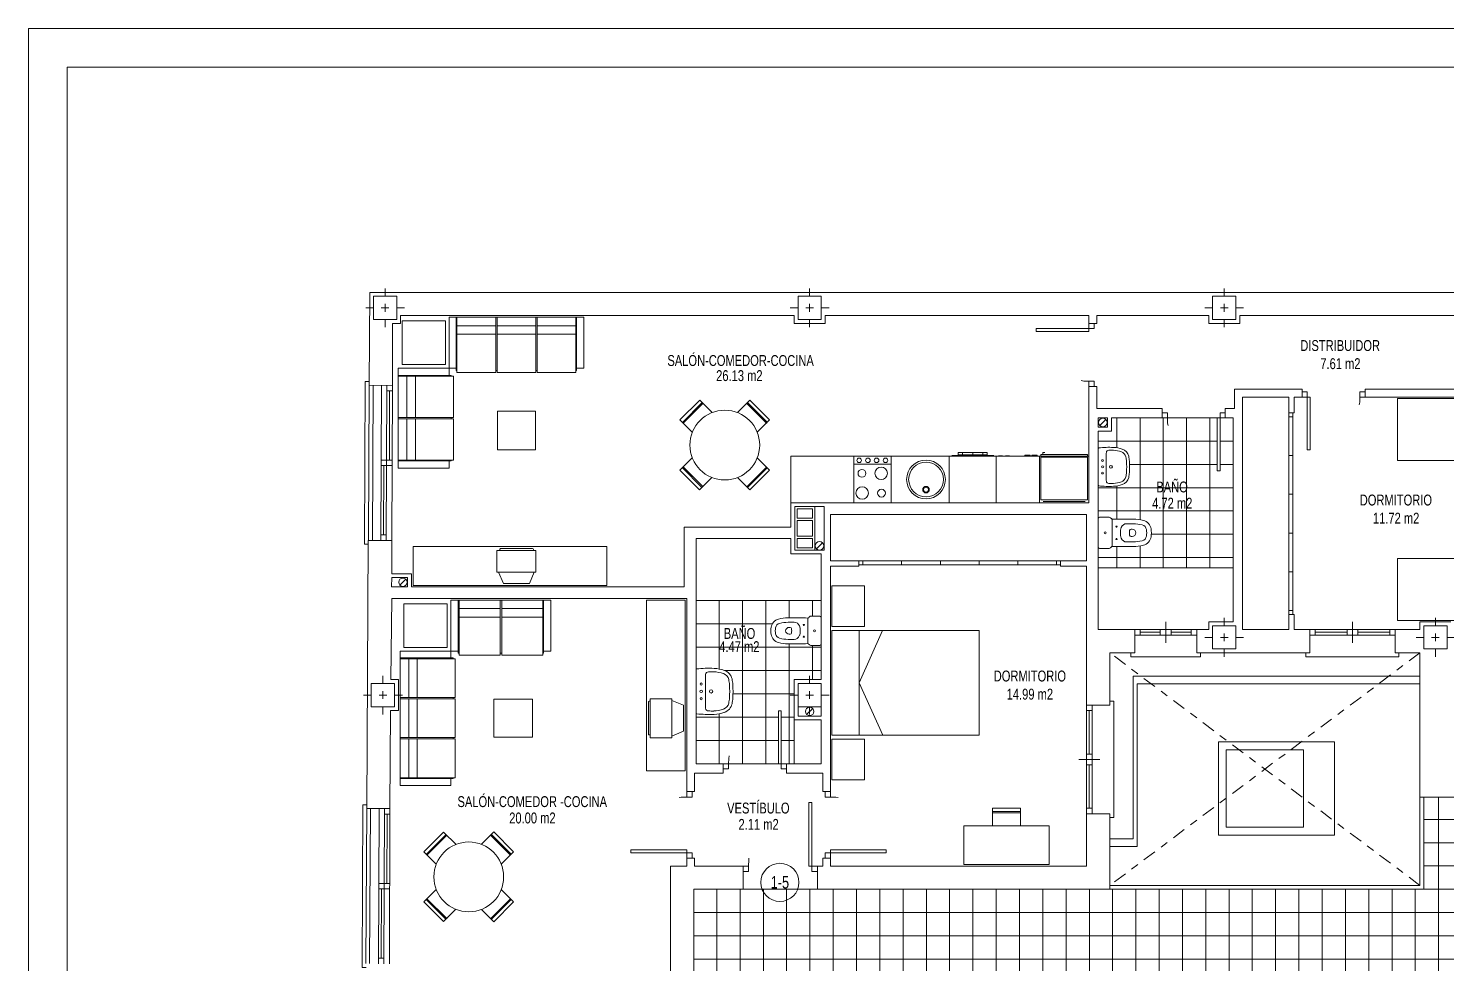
# Model space of a CAD drawing. Header units: millimetres. Extents: x 1426 to 1585, y -58 to 4.
# Drawn here: x 1478.95 to 1497.25, y -8.39 to 3.67 of the extents above; entities that cross this region are included whole.
import ezdxf
from ezdxf.enums import TextEntityAlignment as Align

# ---------------------------------------------------------------- set-up
doc = ezdxf.new("R2010")
doc.units = ezdxf.units.MM
doc.header["$LTSCALE"] = 0.35
doc.linetypes.add('DASHDOT', pattern=[1, 0.5, -0.25, 0, -0.25])
doc.linetypes.add('PUNTOS', pattern=[6.35, 0, -6.35])
doc.layers.get('0').update_dxf_attribs({"color": 5, "lineweight": 0})
for name, color, linetype, lineweight in [('BAJANTES', 9, 'Continuous', 0), ('BARRIDO_PUERTA', 251, 'PUNTOS', 0), ('CARPINTERIA', 4, 'Continuous', 0), ('COCINA', 7, 'Continuous', 0), ('ESCALERAS', 7, 'Continuous', 0), ('FORMATO', 7, 'Continuous', 0), ('GRAFISMOS', 8, 'DASHDOT', 0), ('MOBILIARIO', 7, 'Continuous', 0), ('MUEBLES', 7, 'Continuous', 0), ('MUROS', 1, 'Continuous', 0), ('PILARES', 7, 'Continuous', 0), ('SANITARIOS', 7, 'Continuous', 0), ('SHUNT', 9, 'Continuous', 0), ('SOLERIA', 251, 'Continuous', 0), ('SUPERFICIES', 2, 'Continuous', 0), ('TEXTOS', 3, 'Continuous', 0), ('VISTO', 251, 'Continuous', 0)]:
    doc.layers.add(name, color=color, linetype=linetype, lineweight=lineweight)
doc.styles.add('SWIS721 Lt', font='swisscl.ttf')

# ---------------------------------------------------------------- blocks, each defined once
blk = doc.blocks.new('PILAR 30x30')
at = {"layer": 'GRAFISMOS', "ltscale": 0.5}
for p, q in [((0, 0.25), (0, -0.25)), ((0.25, 0), (-0.25, 0))]:
    blk.add_line(p, q, dxfattribs=at)
at = {"layer": 'PILARES'}
blk.add_lwpolyline([(0.15, -0.15), (0.15, 0.15), (-0.15, 0.15), (-0.15, -0.15)], close=True, dxfattribs=at)
blk = doc.blocks.new('S INODORO1')
at = {"layer": 'SANITARIOS'}
for p, q in [((0.188, 0), (-0.188, 0)), ((-0.2, -0.018), (-0.2, -0.141)), ((-0.192, -0.157), (-0.188, -0.162)), ((-0.164, -0.18), (0.164, -0.18)), ((0.192, -0.157), (0.188, -0.162)), ((0.2, -0.018), (0.2, -0.141)), ((-0.047, -0.437), (-0.047, -0.424)), ((0.047, -0.437), (0.047, -0.424))]:
    blk.add_line(p, q, dxfattribs=at)
blk.add_lwpolyline([(0.118, -0.367, 0.314585), (0.068, -0.297)], format="xyb", dxfattribs=at)
for centre, radius in [((0, -0.09), 0.0135), ((0, -0.09), 0.0135), ((-0.08, -0.236), 0.0075), ((0.08, -0.236), 0.0075)]:
    blk.add_circle(centre, radius, dxfattribs=at)
for centre, radius, start, end in [((0.18, -0.018), 0.02, 0, 65.6901), ((-0.18, -0.018), 0.02, 114.3099, 180), ((-0.181, -0.141), 0.019, 180, 235.0628), ((-0.164, -0.155), 0.025, 196.2152, 246.6224), ((5.322, -0.383), 5.5, 177.8638, 180.7095), ((-0.164, -0.155), 0.025, 246.6224, 270), ((0.164, -0.155), 0.025, 270, 293.3776), ((0.164, -0.155), 0.025, 293.3776, 343.7848), ((-5.322, -0.383), 5.5, 359.2905, 2.1362), ((0.181, -0.141), 0.019, 304.9372, 0), ((-0.043, -0.368), 0.075, 109.984, 179.8352), ((0, -0.485), 0.2, 70.016, 109.984), ((0.373, -0.444), 0.55, 180.7095, 194.5395), ((5.322, -0.383), 5.44, 179.8352, 180.7095), ((0.373, -0.444), 0.49, 180.7095, 194.5395), ((-0.027, -0.424), 0.02, 99.7151, 180), ((0, -0.437), 0.047, 180, 270), ((0, -0.582), 0.18, 80.2849, 99.7151), ((0, -0.437), 0.047, 270, 0), ((0.027, -0.424), 0.02, 0, 80.2849), ((-0.373, -0.444), 0.49, 345.4605, 359.2905), ((-5.322, -0.383), 5.44, 359.2905, 0.1648), ((-0.373, -0.444), 0.55, 345.4605, 359.2905), ((-0.03, -0.549), 0.134, 194.5395, 261.1838), ((-0.03, -0.549), 0.074, 194.5395, 261.1838), ((0, -0.355), 0.33, 261.1838, 278.8162), ((0, -0.355), 0.27, 261.1838, 278.8162), ((0.03, -0.549), 0.074, 278.8162, 345.4605), ((0.03, -0.549), 0.134, 278.8162, 345.4605)]:
    blk.add_arc(centre, radius, start, end, dxfattribs=at)
blk = doc.blocks.new('S LAVABO1')
at = {"layer": 'SANITARIOS'}
for p, q in [((0.296, 0), (-0.296, 0)), ((-0.207, -0.13), (0.207, -0.13))]:
    blk.add_line(p, q, dxfattribs=at)
for centre, radius in [((-0.1, -0.07), 0.015), ((0, -0.205), 0.023), ((0, -0.07), 0.0175), ((0.1, -0.07), 0.015)]:
    blk.add_circle(centre, radius, dxfattribs=at)
for centre, radius, start, end in [((-0.296, -0.01), 0.01, 90, 173.6262), ((0.296, -0.01), 0.01, 6.3738, 90), ((1.185, -0.175), 1.5, 173.6262, 182.693), ((1.186, -0.221), 1.454, 178.0234, 180.898), ((-0.227, -0.171), 0.04, 95.5937, 179.6995), ((-0.207, -0.38), 0.25, 90, 95.5937), ((0.207, -0.38), 0.25, 84.4063, 90), ((0.227, -0.171), 0.04, 0.3005, 84.4063), ((-1.186, -0.221), 1.454, 359.102, 1.9766), ((-1.185, -0.175), 1.5, 357.307, 6.3738), ((0.186, -0.222), 0.5, 182.693, 199.3406), ((0.186, -0.222), 0.454, 182.693, 199.3406), ((-0.135, -0.335), 0.114, 199.3406, 257.4429), ((0.135, -0.335), 0.114, 282.5571, 340.6594), ((-0.186, -0.222), 0.454, 340.6594, 357.307), ((-0.186, -0.222), 0.5, 340.6594, 357.307), ((-0.135, -0.335), 0.16, 199.3406, 257.4429), ((-0.061, -0.003), 0.5, 257.4429, 266.4982), ((-0.061, -0.003), 0.454, 257.4429, 266.4982), ((0, 0.995), 1.5, 266.4982, 273.5018), ((0, 0.995), 1.454, 266.4982, 273.5018), ((0.061, -0.003), 0.454, 273.5018, 282.5571), ((0.061, -0.003), 0.5, 273.5018, 282.5571), ((0.135, -0.335), 0.16, 282.5571, 340.6594)]:
    blk.add_arc(centre, radius, start, end, dxfattribs=at)
blk = doc.blocks.new('SHUNT 56x21')
at = {"layer": 'SHUNT'}
for p, q in [((0, 0.26), (0, 0)), ((0.56, 0.26), (0, 0.26)), ((0.15, 0.23), (0.03, 0.23)), ((0.03, 0.23), (0.03, 0.03)), ((0.15, 0.23), (0.15, 0.03)), ((0.18, 0.23), (0.18, 0.03)), ((0.18, 0.23), (0.38, 0.23)), ((0.38, 0.23), (0.38, 0.03)), ((0.53, 0.23), (0.41, 0.23)), ((0.41, 0.23), (0.41, 0.03)), ((0.53, 0.23), (0.53, 0.03)), ((0.56, 0.26), (0.56, 0)), ((0, 0), (0.56, 0)), ((0.15, 0.03), (0.03, 0.03)), ((0.18, 0.03), (0.38, 0.03)), ((0.53, 0.03), (0.41, 0.03))]:
    blk.add_line(p, q, dxfattribs=at)
blk = doc.blocks.new('PSO_012A')
at = {"color": 0, "linetype": 'ByBlock'}
for p, q in [((0.681, 0), (-0.681, 0)), ((-0.681, 0), (-0.681, -0.602)), ((-0.581, -0.625), (-0.581, 0)), ((-0.57, 0), (-0.57, -0.652)), ((-0.01, -0.652), (-0.01, 0)), ((0.01, -0.652), (0.01, 0)), ((0.57, 0), (0.57, -0.652)), ((0.581, 0), (0.581, -0.625)), ((0.681, -0.602), (0.681, 0)), ((-0.57, -0.099), (-0.01, -0.099)), ((0.01, -0.099), (0.57, -0.099)), ((-0.01, -0.202), (-0.57, -0.202)), ((0.01, -0.202), (0.57, -0.202)), ((-0.681, -0.602), (-0.581, -0.602)), ((-0.581, -0.625), (-0.574, -0.625)), ((-0.57, -0.652), (-0.01, -0.652)), ((-0.01, -0.625), (0.01, -0.625)), ((0.57, -0.652), (0.01, -0.652)), ((0.581, -0.625), (0.57, -0.625)), ((0.581, -0.602), (0.681, -0.602))]:
    blk.add_line(p, q, dxfattribs=at)
blk = doc.blocks.new('PSO_013A')
at = {"color": 0, "linetype": 'ByBlock'}
for p, q in [((-0.972, -0.602), (-0.972, 0)), ((-0.972, 0), (0.972, 0)), ((-0.873, 0), (-0.873, -0.602)), ((-0.862, -0.652), (-0.862, 0)), ((-0.301, -0.652), (-0.301, 0)), ((-0.282, -0.652), (-0.282, 0)), ((0.278, 0), (0.278, -0.652)), ((0.297, -0.652), (0.297, 0)), ((0.858, 0), (0.858, -0.652)), ((0.869, -0.602), (0.869, 0)), ((0.972, 0), (0.972, -0.602)), ((-0.301, -0.103), (-0.862, -0.103)), ((0.278, -0.103), (-0.282, -0.103)), ((0.858, -0.103), (0.297, -0.103)), ((-0.862, -0.202), (-0.301, -0.202)), ((-0.282, -0.202), (0.278, -0.202)), ((0.297, -0.202), (0.858, -0.202)), ((-0.873, -0.602), (-0.972, -0.602)), ((-0.873, -0.629), (-0.873, -0.606)), ((-0.873, -0.629), (-0.862, -0.629)), ((-0.301, -0.652), (-0.862, -0.652)), ((-0.282, -0.629), (-0.301, -0.629)), ((0.278, -0.652), (-0.282, -0.652)), ((0.278, -0.629), (0.297, -0.629)), ((0.858, -0.652), (0.297, -0.652)), ((0.854, -0.629), (0.869, -0.629)), ((0.972, -0.602), (0.869, -0.602)), ((0.869, -0.629), (0.869, -0.606))]:
    blk.add_line(p, q, dxfattribs=at)
blk = doc.blocks.new('M TV')
at = {"layer": 'MUEBLES'}
for p, q in [((-0.252, -0.172), (-0.252, -0.45)), ((0.252, -0.172), (-0.252, -0.172)), ((-0.23, -0.172), (-0.168, -0.023)), ((0.168, -0.023), (-0.168, -0.023)), ((0.23, -0.172), (0.168, -0.023)), ((0.252, -0.45), (0.252, -0.172)), ((0.252, -0.45), (-0.252, -0.45)), ((0.205, -0.474), (-0.209, -0.474)), ((0.215, -0.45), (0.215, -0.464))]:
    blk.add_line(p, q, dxfattribs=at)
blk.add_lwpolyline([(-0.219, -0.464), (-0.219, -0.45)], dxfattribs=at)
for centre, start, end in [((-0.209, -0.464), 180, 270), ((0.205, -0.464), 270, 0)]:
    blk.add_arc(centre, 0.0101, start, end, dxfattribs=at)
blk = doc.blocks.new('M MESA o90')
at = {"layer": 'MUEBLES'}
for p, q in [((-0.18, 0.412), (-0.18, 0.638)), ((-0.18, 0.638), (0.18, 0.638)), ((-0.18, 0.58), (-0.18, 0.594)), ((-0.18, 0.594), (0.18, 0.594)), ((0.18, 0.58), (-0.18, 0.58)), ((0.18, 0.638), (0.18, 0.412)), ((-0.638, -0.178), (-0.638, 0.182)), ((-0.638, 0.182), (-0.412, 0.182)), ((-0.594, -0.178), (-0.594, 0.182)), ((-0.58, 0.182), (-0.58, -0.178)), ((0.638, 0.182), (0.412, 0.182)), ((0.58, 0.182), (0.58, -0.178)), ((0.594, -0.178), (0.594, 0.182)), ((0.638, -0.178), (0.638, 0.182)), ((-0.412, -0.178), (-0.638, -0.178)), ((-0.58, -0.178), (-0.594, -0.178)), ((0.412, -0.178), (0.638, -0.178)), ((0.58, -0.178), (0.594, -0.178)), ((-0.18, -0.638), (-0.18, -0.412)), ((0.18, -0.412), (0.18, -0.638)), ((-0.18, -0.58), (0.18, -0.58)), ((0.18, -0.594), (-0.18, -0.594)), ((0.18, -0.638), (-0.18, -0.638)), ((0.18, -0.58), (0.18, -0.594))]:
    blk.add_line(p, q, dxfattribs=at)
blk.add_circle((0, 0), 0.45, dxfattribs=at)
blk = doc.blocks.new('bajante')
at = {"layer": 'BAJANTES'}
blk.add_line((-0.039, -0.039), (0.039, 0.039), dxfattribs=at)
blk.add_circle((0, 0), 0.055, dxfattribs=at)
blk = doc.blocks.new('A$C70ED1BAF')
at = {"layer": 'MUEBLES'}
for p, q in [((0, 2.504), (0.42, 2.504)), ((0, 1.979), (0, 2.504)), ((0.42, 2.504), (0.42, 2.451)), ((0.42, 2.031), (0.42, 2.451)), ((0.42, 2.031), (0.42, 1.979)), ((0.053, 1.979), (0, 1.979)), ((0.053, 1.926), (0, 1.926)), ((0, 0.576), (0, 1.926)), ((0.42, 1.979), (0.053, 1.979)), ((0.053, 1.926), (1.9, 1.926)), ((0.352, 1.251), (0.651, 1.926)), ((0.352, 1.926), (0.352, 0.576)), ((1.9, 1.926), (1.9, 0.576)), ((0.656, 0.576), (0.352, 1.251)), ((0.053, 0.576), (0, 0.576)), ((1.9, 0.576), (0.053, 0.576)), ((0.053, 0.525), (0, 0.525)), ((0, 0), (0, 0.525)), ((0.053, 0.525), (0.42, 0.525)), ((0.42, 0.525), (0.42, 0.473)), ((0.42, 0.053), (0.42, 0.473)), ((0.42, 0), (0, 0)), ((0.42, 0.053), (0.42, 0))]:
    blk.add_line(p, q, dxfattribs=at)
blk = doc.blocks.new('mes')
at = {"layer": 'MUEBLES'}
for p, q in [((-0.18, 0.52), (-0.18, 0.746)), ((-0.18, 0.746), (0.18, 0.746)), ((0.18, 0.746), (0.18, 0.52)), ((-0.18, 0.688), (-0.18, 0.702)), ((-0.18, 0.702), (0.18, 0.702)), ((0.18, 0.688), (-0.18, 0.688)), ((-0.55, 0.52), (0.55, 0.52)), ((-0.55, 0.02), (-0.55, 0.52)), ((0.55, 0.52), (0.55, 0.02)), ((0.55, 0.02), (-0.55, 0.02)), ((-0.55, 0.02), (0.55, 0.02))]:
    blk.add_line(p, q, dxfattribs=at)
blk = doc.blocks.new('A$C7B596D43')
at = {"layer": 'MUEBLES'}
for p, q in [((0, 1.499), (0, 1.9)), ((0.516, 1.9), (0, 1.9)), ((0.516, 1.499), (0.516, 1.9)), ((0.564, 1.499), (0.564, 1.9)), ((1.364, 1.9), (0.564, 1.9)), ((1.364, 0), (1.364, 1.9)), ((0, 1.499), (0.516, 1.499)), ((1.364, 1.57), (0.564, 1.57)), ((0.564, 1.19), (1.364, 1.57)), ((0.564, 1.499), (0.564, 0)), ((0.564, 0), (1.364, 0))]:
    blk.add_line(p, q, dxfattribs=at)
blk = doc.blocks.new('C FREGADERO1')
at = {"layer": 'SANITARIOS'}
for centre, radius in [((0, -0.3), 0.25), ((0, -0.3), 0.224), ((0, -0.169), 0.0423), ((0, -0.169), 0.0315)]:
    blk.add_circle(centre, radius, dxfattribs=at)
blk = doc.blocks.new('C FRIGORIFICO')
at = {"layer": 'COCINA'}
for p, q in [((0.62, -0.036), (0.02, -0.036)), ((0.02, -0.036), (0.02, -0.586)), ((0.592, -0.017), (0.049, -0.017)), ((0.62, -0.586), (0.62, -0.036)), ((0.02, -0.586), (0.62, -0.586)), ((0.62, -0.6), (0.02, -0.6)), ((0.02, -0.6), (0.02, -0.623)), ((0.02, -0.623), (0.62, -0.623)), ((0.597, -0.647), (0.567, -0.647)), ((0.597, -0.623), (0.597, -0.647)), ((0.62, -0.623), (0.62, -0.6))]:
    blk.add_line(p, q, dxfattribs=at)
blk = doc.blocks.new('C LAVADORA')
at = {"layer": 'SANITARIOS'}
for p, q in [((-0.303, 0), (-0.303, -0.6)), ((-0.303, 0), (0.303, 0)), ((0.303, 0), (0.303, -0.6)), ((0.303, -0.6), (-0.303, -0.6)), ((0.272, -0.61), (-0.272, -0.61)), ((-0.187, -0.618), (0.184, -0.618)), ((-0.187, -0.648), (-0.187, -0.618)), ((0.184, -0.648), (-0.187, -0.648)), ((-0.134, -0.618), (-0.134, -0.648)), ((0, -0.618), (0, -0.648)), ((0.131, -0.648), (0.131, -0.618)), ((0.184, -0.618), (0.184, -0.648))]:
    blk.add_line(p, q, dxfattribs=at)
blk.add_lwpolyline([(0.184, -0.648), (-0.187, -0.648), (-0.187, -0.618), (0.184, -0.618), (0.184, -0.648)], dxfattribs=at)
blk = doc.blocks.new('C LAVAVAJILLAS')
at = {"layer": 'SANITARIOS'}
for p, q in [((-0.278, -0.6), (-0.278, 0)), ((-0.278, 0), (0.278, 0)), ((0.278, -0.6), (0.278, 0)), ((0.278, -0.6), (-0.278, -0.6)), ((-0.248, -0.605), (-0.196, -0.605)), ((-0.159, -0.605), (-0.107, -0.605)), ((0.093, -0.605), (0.161, -0.605)), ((0.093, -0.615), (0.093, -0.605)), ((0.161, -0.615), (0.093, -0.615)), ((0.161, -0.615), (0.161, -0.605)), ((0.249, -0.605), (0.182, -0.605)), ((0.182, -0.615), (0.182, -0.605)), ((0.182, -0.615), (0.249, -0.615)), ((0.249, -0.615), (0.249, -0.605))]:
    blk.add_line(p, q, dxfattribs=at)
blk = doc.blocks.new('C COCINA')
at = {"layer": 'COCINA'}
blk.add_line((0.242, -0.499), (-0.242, -0.499), dxfattribs=at)
blk.add_lwpolyline([(0.242, -0.6), (-0.242, -0.6), (-0.242, 0), (0.242, 0)], close=True, dxfattribs=at)
for centre, radius in [((-0.117, -0.124), 0.0504), ((0.133, -0.125), 0.0808), ((-0.113, -0.38), 0.0808), ((0.136, -0.379), 0.0504), ((-0.168, -0.547), 0.0297), ((-0.053, -0.547), 0.0297), ((0.058, -0.547), 0.0297), ((0.171, -0.547), 0.0297)]:
    blk.add_circle(centre, radius, dxfattribs=at)
blk = doc.blocks.new('C P082')
at = {"layer": 'BARRIDO_PUERTA'}
blk.add_arc((0.07, 0), 0.82, 0, 87.204, dxfattribs=at)
at = {"layer": 'CARPINTERIA'}
for p, q in [((0.07, 0.819), (0.11, 0.819)), ((0.07, 0), (0.07, 0.819)), ((0.11, 0.819), (0.11, 0)), ((0, 0), (0.07, 0)), ((0.11, 0), (0.07, 0)), ((0.07, 0), (0.07, -0.07)), ((0.89, 0), (0.89, -0.07)), ((0.96, 0), (0.89, 0)), ((0.07, -0.07), (0, -0.07)), ((0.89, -0.07), (0.96, -0.07))]:
    blk.add_line(p, q, dxfattribs=at)
blk = doc.blocks.new('C VA140')
at = {"layer": 'CARPINTERIA'}
for p, q in [((0.7, 0), (0, 0)), ((0.07, 0), (0.07, -0.07)), ((0.63, 0), (0.63, -0.07)), ((0.7, -0.17), (0.7, 0.1)), ((1.4, 0), (0.7, 0)), ((0.77, 0), (0.77, -0.07)), ((1.33, 0), (1.33, -0.07)), ((0.7, -0.07), (0, -0.07)), ((0.63, -0.035), (0.07, -0.035)), ((1.4, -0.07), (0.7, -0.07)), ((1.33, -0.035), (0.77, -0.035)), ((-0.05, -0.35), (-0.05, -0.3)), ((1.45, -0.35), (-0.05, -0.35)), ((1.45, -0.3), (1.45, -0.35))]:
    blk.add_line(p, q, dxfattribs=at)
blk = doc.blocks.new('C P072')
at = {"layer": 'BARRIDO_PUERTA'}
blk.add_arc((0.068, -0.001), 0.722, 0.0689, 86.658, dxfattribs=at)
at = {"layer": 'CARPINTERIA'}
for p, q in [((0.07, 0.72), (0.11, 0.72)), ((0.07, 0), (0.07, 0.72)), ((0.11, 0.72), (0.11, 0)), ((0, 0), (0.07, 0)), ((0.11, 0), (0.07, 0)), ((0.07, 0), (0.07, -0.07)), ((0.79, 0), (0.79, -0.07)), ((0.86, 0), (0.79, 0)), ((0.07, -0.07), (0, -0.07)), ((0.79, -0.07), (0.86, -0.07))]:
    blk.add_line(p, q, dxfattribs=at)
blk = doc.blocks.new('ARMARIO 5H')
at = {"layer": 'CARPINTERIA'}
for p, q in [((0, 0.05), (2.6, 0.05)), ((0, 0), (2.6, 0)), ((0.05, 0.05), (0.05, 0)), ((0.55, 0.05), (0.55, 0)), ((1.05, 0.05), (1.05, 0)), ((1.55, 0.05), (1.55, 0)), ((2.05, 0.05), (2.05, 0)), ((2.55, 0.05), (2.55, 0))]:
    blk.add_line(p, q, dxfattribs=at)
blk = doc.blocks.new('C VA080')
at = {"layer": 'CARPINTERIA'}
for p, q in [((0.4, 0), (0, 0)), ((0.07, 0), (0.07, -0.07)), ((0.33, 0), (0.33, -0.07)), ((0.4, -0.17), (0.4, 0.1)), ((0.8, 0), (0.4, 0)), ((0.47, 0), (0.47, -0.07)), ((0.73, 0), (0.73, -0.07)), ((0.4, -0.07), (0, -0.07)), ((0.33, -0.035), (0.07, -0.035)), ((0.8, -0.07), (0.4, -0.07)), ((0.73, -0.035), (0.47, -0.035)), ((-0.05, -0.35), (-0.05, -0.3)), ((0.85, -0.35), (-0.05, -0.35)), ((0.85, -0.3), (0.85, -0.35))]:
    blk.add_line(p, q, dxfattribs=at)
blk = doc.blocks.new('C VC200')
at = {"layer": 'CARPINTERIA'}
for p, q in [((2, 0), (0, 0)), ((0.07, 0), (0.07, -0.07)), ((0.965, 0), (0.965, -0.14)), ((1.035, 0), (1.035, -0.14)), ((2, -0.07), (0, -0.07)), ((2, -0.14), (0, -0.14)), ((0.965, -0.035), (0.07, -0.035)), ((1.93, -0.105), (1.035, -0.105)), ((1.93, -0.07), (1.93, -0.14)), ((-0.05, -0.35), (-0.05, -0.3)), ((2.05, -0.35), (-0.05, -0.35)), ((2.05, -0.3), (2.05, -0.35))]:
    blk.add_line(p, q, dxfattribs=at)
blk = doc.blocks.new('A$C26967853')
at = {"layer": 'CARPINTERIA'}
for p, q in [((1.2, 0.45), (0, 0.45)), ((0, 0.45), (0, 0.4)), ((1.2, 0.4), (1.2, 0.45)), ((0.6, 0.27), (0.6, 0)), ((0.6, 0.17), (0.05, 0.17)), ((0.6, 0.1), (0.05, 0.1)), ((0.12, 0.1), (0.12, 0.17)), ((0.53, 0.135), (0.12, 0.135)), ((0.53, 0.1), (0.53, 0.17)), ((1.15, 0.17), (0.6, 0.17)), ((1.15, 0.1), (0.6, 0.1)), ((0.67, 0.1), (0.67, 0.17)), ((1.08, 0.135), (0.67, 0.135)), ((1.08, 0.1), (1.08, 0.17))]:
    blk.add_line(p, q, dxfattribs=at)

msp = doc.modelspace()

# ---------------------------------------------------------------- hatches: boundary and pattern name
at = {"layer": 'SOLERIA'}
h = msp.add_hatch(dxfattribs=at)
h.set_pattern_fill('ANSI37', color=256, scale=2.4, angle=45, style=0)
h.set_pattern_definition([(90, (1494.49007, -1.3555), (-0.3, 6e-17), []), (180, (1494.49007, -1.3555), (-6e-17, -0.3), [])])
edge = h.paths.add_edge_path()
edge.add_line((1492.751, -2.649), (1492.751, -2.223))
edge.add_arc((1492.759, -2.223), 0.008, 180, 263.6262)
edge.add_arc((1492.892, -1.038), 1.2, 263.6262, 272.693)
edge.add_arc((1492.929, -1.838), 0.4, 272.693, 289.3406)
edge.add_arc((1493.019, -2.094), 0.128, 289.3406, 347.4429)
edge.add_arc((1492.754, -2.035), 0.4, 347.4429, 356.4982)
edge.add_arc((1491.955, -1.986), 1.2, 356.4982, 363.5018)
edge.add_arc((1492.754, -1.937), 0.4, 3.5018, 12.5571)
edge.add_arc((1493.019, -1.878), 0.128, 12.5571, 70.6594)
edge.add_arc((1492.929, -2.135), 0.4, 70.6594, 87.307)
edge.add_arc((1492.892, -2.934), 1.2, 87.307, 96.3738)
edge.add_arc((1492.759, -1.749), 0.008, 96.3738, 180)
edge.add_line((1492.751, -1.749), (1492.751, -1.525))
edge.add_line((1492.751, -1.525), (1492.921, -1.525))
edge.add_line((1492.921, -1.525), (1492.921, -1.355))
edge.add_line((1492.921, -1.355), (1494.286, -1.355))
edge.add_line((1494.286, -1.355), (1494.286, -2.036))
edge.add_line((1494.286, -2.036), (1494.324, -2.036))
edge.add_line((1494.324, -2.036), (1494.324, -1.355))
edge.add_line((1494.324, -1.355), (1494.49, -1.355))
edge.add_line((1494.49, -1.355), (1494.49, -3.287))
edge.add_line((1494.49, -3.287), (1492.751, -3.287))
edge.add_line((1492.751, -3.287), (1492.751, -3.025))
edge.add_arc((1492.769, -3.017), 0.02, 204.3099, 270)
edge.add_line((1492.769, -3.037), (1492.892, -3.037))
edge.add_arc((1492.892, -3.018), 0.019, 270, 325.0628)
edge.add_line((1492.908, -3.029), (1492.913, -3.025))
edge.add_arc((1492.906, -3.001), 0.025, 286.2152, 336.6224)
edge.add_arc((1493.134, 2.485), 5.5, 267.8638, 270.7095)
edge.add_arc((1493.195, -2.464), 0.55, 270.7095, 284.5395)
edge.add_arc((1493.3, -2.867), 0.134, 284.5395, 351.1838)
edge.add_arc((1493.106, -2.837), 0.33, 351.1838, 368.8162)
edge.add_arc((1493.3, -2.807), 0.134, 8.8162, 75.4605)
edge.add_arc((1493.195, -3.21), 0.55, 75.4605, 89.2905)
edge.add_arc((1493.134, -8.159), 5.5, 89.2905, 92.1362)
edge.add_arc((1492.906, -2.673), 0.025, 23.3776, 73.7848)
edge.add_line((1492.913, -2.649), (1492.908, -2.645))
edge.add_arc((1492.892, -2.656), 0.019, 34.9372, 90)
edge.add_line((1492.892, -2.637), (1492.769, -2.637))
edge.add_arc((1492.769, -2.657), 0.02, 90, 155.6901)
h = msp.add_hatch(dxfattribs=at)
h.set_pattern_fill('ANSI37', color=256, scale=2.405, angle=45, style=0)
h.set_pattern_definition([(90, (1487.5616, -5.8155), (-0.300625, 3e-17), []), (180, (1487.5616, -5.8155), (-3e-17, -0.300625), [])])
h.paths.add_polyline_path([(1488.624, -5.135), (1488.661, -5.135), (1488.661, -5.815), (1488.728, -5.815), (1488.828, -5.815), (1488.828, -5.25), (1488.828, -4.73), (1489.176, -4.73), (1489.176, -4.279, -0.294743), (1489.159, -4.29), (1489.043, -4.29, -0.244989), (1489.028, -4.282), (1489.023, -4.279, -0.223559), (1489.008, -4.265, -0.012417), (1488.749, -4.268, -0.060418), (1488.625, -4.252, -0.299274), (1488.532, -4.149, -0.077088), (1488.532, -4.053, -0.299274), (1488.625, -3.95, -0.060418), (1488.749, -3.933, -0.012417), (1489.008, -3.936, -0.223559), (1489.023, -3.923), (1489.028, -3.919, -0.244989), (1489.043, -3.912), (1489.159, -3.912, -0.294743), (1489.176, -3.923), (1489.176, -3.712), (1487.562, -3.712), (1487.562, -4.602, -0.381994), (1487.57, -4.593, -0.039582), (1487.794, -4.586, -0.072767), (1487.929, -4.612, -0.259094), (1488.026, -4.722, -0.039532), (1488.037, -4.796, -0.030568), (1488.037, -4.969, -0.039532), (1488.026, -5.043, -0.259094), (1487.929, -5.153, -0.072767), (1487.794, -5.179, -0.039582), (1487.57, -5.172, -0.381994), (1487.562, -5.162), (1487.562, -5.815), (1487.914, -5.815), (1487.981, -5.815, -0.396883)])
h.paths.add_polyline_path([(1488.624, -5.135, 0.396883), (1487.981, -5.815), (1488.624, -5.815)])
h = msp.add_hatch(dxfattribs=at)
h.set_pattern_fill('ANSI37', color=256, scale=2.403, angle=45, style=0)
h.set_pattern_definition([(90, (1505.25163, -8.0355), (-0.300375, 6e-17), []), (180, (1505.25163, -8.0355), (-6e-17, -0.300375), [])])
h.paths.add_polyline_path([(1487.532, -7.435), (1487.532, -8.635), (1489.229, -8.635), (1489.229, -8.585), (1490.129, -8.585), (1490.129, -8.635), (1492.921, -8.635), (1492.921, -8.585), (1494.121, -8.585), (1494.121, -8.635), (1494.632, -8.635), (1494.632, -8.585), (1495.832, -8.585), (1495.832, -8.635), (1499.977, -8.635), (1499.977, -8.585), (1501.177, -8.585), (1501.177, -8.635), (1503.796, -8.635), (1503.796, -8.585), (1504.996, -8.585), (1504.996, -8.635), (1505.507, -8.635), (1505.507, -8.585), (1506.707, -8.585), (1506.707, -8.635), (1509.326, -8.635), (1509.326, -8.585), (1510.526, -8.585), (1510.526, -8.635), (1514.671, -8.635), (1514.671, -8.585), (1515.871, -8.585), (1515.871, -8.635), (1516.382, -8.635), (1516.382, -8.585), (1517.582, -8.585), (1517.582, -8.635), (1520.374, -8.635), (1520.374, -8.585), (1521.274, -8.585), (1521.274, -8.635), (1522.971, -8.635), (1522.971, -7.435), (1513.552, -7.435), (1513.552, -7.345), (1511.352, -7.345), (1511.352, -4.385), (1510.102, -4.385), (1510.102, -7.435), (1500.401, -7.435), (1500.401, -4.385), (1499.201, -4.385), (1499.201, -6.245), (1496.951, -6.245), (1496.951, -7.435)])

# ---------------------------------------------------------------- linework, layer by layer
at = {"layer": 'COCINA'}
for p, q in [((1488.786, -1.849), (1492.631, -1.849)), ((1488.786, -2.449), (1488.786, -1.849))]:
    msp.add_line(p, q, dxfattribs=at)
at = {"layer": 'ESCALERAS'}
for p, q in [((1483.346, -0.934), (1483.338, -2.934)), ((1483.396, -0.934), (1483.388, -2.934)), ((1492.871, -1.355), (1492.751, -1.355)), ((1492.751, -1.475), (1492.751, -1.355)), ((1492.871, -1.475), (1492.871, -1.355)), ((1492.871, -1.475), (1492.751, -1.475)), ((1483.636, -3.415), (1483.635, -3.535)), ((1483.636, -3.415), (1483.841, -3.415)), ((1483.841, -3.535), (1483.841, -3.415)), ((1483.841, -3.535), (1483.635, -3.535)), ((1488.878, -5.08), (1489.176, -5.08)), ((1488.878, -5.2), (1488.878, -5.08)), ((1489.176, -5.08), (1489.176, -5.2)), ((1488.878, -5.2), (1489.176, -5.2)), ((1483.313, -6.394), (1483.301, -8.394)), ((1483.363, -6.394), (1483.351, -8.394)), ((1496.901, -6.245), (1496.901, -7.385)), ((1496.951, -6.245), (1496.951, -7.435)), ((1496.901, -7.385), (1492.901, -7.385)), ((1496.901, -7.385), (1492.901, -7.385)), ((1492.901, -7.435), (1492.901, -7.435)), ((1496.951, -7.435), (1492.901, -7.435))]:
    msp.add_line(p, q, dxfattribs=at)
msp.add_lwpolyline([(1489.216, -2.499), (1488.836, -2.499), (1488.836, -3.059), (1489.216, -3.059)], close=True, dxfattribs=at)
at = {"layer": 'FORMATO'}
msp.add_lwpolyline([(1531.448, 3.67), (1531.448, -26.03), (1478.948, -26.03), (1478.948, 3.67)], close=True, dxfattribs=at)
at = {"layer": 'FORMATO', "color": 1}
msp.add_lwpolyline([(1530.948, 3.17), (1530.948, -25.53), (1479.448, -25.53), (1479.448, 3.17)], close=True, dxfattribs=at)
at = {"layer": 'GRAFISMOS'}
for p, q in [((1496.901, -7.385), (1492.901, -4.385)), ((1496.901, -4.385), (1492.901, -7.385))]:
    msp.add_line(p, q, dxfattribs=at)
at = {"layer": 'MUEBLES'}
for points in [[(1484.33, -0.664), (1484.33, -0.104), (1483.77, -0.104), (1483.77, -0.664)], [(1484.999, -1.267), (1484.999, -1.767), (1485.49, -1.767), (1485.49, -1.267)], [(1483.911, -3.515), (1486.411, -3.515), (1486.411, -3.015), (1483.911, -3.015)], [(1484.352, -4.314), (1484.352, -3.754), (1483.791, -3.754), (1483.791, -4.314)], [(1487.422, -5.905), (1487.422, -3.705), (1486.922, -3.705), (1486.922, -5.905)], [(1484.954, -4.983), (1485.454, -4.983), (1485.454, -5.474), (1484.954, -5.474)]]:
    msp.add_lwpolyline(points, close=True, dxfattribs=at)
at = {"layer": 'MUROS', "lineweight": 0}
for p, q in [((1483.346, -0.934), (1483.353, 0.265)), ((1483.353, 0.265), (1527.153, 0.265)), ((1483.644, -0.935), (1483.648, -0.135)), ((1483.648, -0.135), (1483.75, -0.135)), ((1483.75, -0.035), (1488.828, -0.035)), ((1483.75, -0.135), (1483.75, -0.035)), ((1488.828, -0.135), (1488.828, -0.035)), ((1488.828, -0.135), (1489.228, -0.135)), ((1489.228, -0.035), (1492.631, -0.035)), ((1489.228, -0.135), (1489.228, -0.035)), ((1492.631, -0.035), (1492.631, -0.135)), ((1492.731, -0.135), (1492.631, -0.135)), ((1494.177, -0.135), (1494.577, -0.135)), ((1492.731, -0.949), (1492.631, -0.949)), ((1492.631, -0.949), (1492.631, -2.449)), ((1492.731, -0.949), (1492.731, -1.235)), ((1495.38, -0.985), (1494.51, -0.985)), ((1494.51, -0.985), (1495.099, -0.985)), ((1494.51, -1.235), (1494.51, -0.985)), ((1494.61, -1.085), (1494.61, -4.085)), ((1495.21, -1.085), (1494.61, -1.085)), ((1495.21, -1.085), (1495.21, -1.29)), ((1495.38, -1.085), (1495.28, -1.085)), ((1495.28, -1.085), (1495.28, -1.29)), ((1495.38, -1.085), (1495.38, -0.985)), ((1496.193, -1.085), (1496.193, -0.985)), ((1498.531, -1.085), (1496.193, -1.085)), ((1492.731, -1.235), (1493.577, -1.235)), ((1493.577, -1.355), (1493.577, -1.235)), ((1494.39, -1.355), (1494.39, -1.235)), ((1494.39, -1.235), (1494.51, -1.235)), ((1492.921, -1.355), (1493.577, -1.355)), ((1492.921, -1.525), (1492.921, -1.355)), ((1494.39, -1.355), (1494.49, -1.355)), ((1494.49, -3.986), (1494.49, -1.355)), ((1492.751, -4.085), (1492.751, -1.525)), ((1492.921, -1.525), (1492.751, -1.525)), ((1488.786, -2.762), (1488.786, -2.449)), ((1489.296, -2.599), (1492.601, -2.599)), ((1489.296, -3.199), (1489.296, -2.599)), ((1492.601, -2.599), (1492.601, -3.199)), ((1488.786, -2.762), (1487.41, -2.762)), ((1487.562, -5.815), (1487.562, -2.912)), ((1487.562, -2.912), (1488.786, -2.912)), ((1488.786, -3.109), (1488.786, -2.912)), ((1483.313, -6.394), (1483.334, -2.934)), ((1483.636, -3.366), (1483.637, -2.935)), ((1489.176, -3.109), (1488.786, -3.109)), ((1489.176, -3.109), (1489.176, -4.73)), ((1489.664, -3.199), (1489.296, -3.199)), ((1489.296, -6.175), (1489.296, -3.269)), ((1489.664, -3.269), (1489.296, -3.269)), ((1492.601, -3.199), (1492.264, -3.199)), ((1492.601, -3.269), (1492.264, -3.269)), ((1492.601, -3.269), (1492.601, -4.085)), ((1483.636, -3.366), (1483.891, -3.365)), ((1483.891, -3.535), (1483.891, -3.365)), ((1483.891, -3.535), (1487.41, -3.535)), ((1483.625, -4.73), (1483.636, -3.685)), ((1494.177, -3.986), (1494.49, -3.986)), ((1494.177, -3.986), (1494.177, -4.086)), ((1495.21, -3.89), (1495.21, -4.085)), ((1495.28, -3.89), (1495.28, -4.085)), ((1496.901, -3.986), (1497.301, -3.986)), ((1496.901, -3.986), (1496.901, -4.086)), ((1494.177, -4.085), (1494.021, -4.085)), ((1494.61, -4.085), (1495.21, -4.085)), ((1495.481, -4.085), (1495.28, -4.085)), ((1496.581, -4.085), (1496.901, -4.085)), ((1494.021, -4.385), (1495.481, -4.385)), ((1496.581, -4.385), (1496.901, -4.385)), ((1483.625, -4.73), (1483.723, -4.73)), ((1483.723, -4.73), (1483.723, -5.13)), ((1488.828, -4.73), (1488.828, -5.25)), ((1489.176, -4.73), (1488.828, -4.73)), ((1483.613, -6.395), (1483.621, -5.13)), ((1483.723, -5.13), (1483.621, -5.13)), ((1488.828, -5.25), (1489.176, -5.25)), ((1489.176, -5.25), (1489.176, -5.815)), ((1489.176, -5.815), (1488.728, -5.815)), ((1496.901, -6.245), (1497.686, -6.245)), ((1492.601, -6.46), (1492.601, -7.135)), ((1492.901, -6.46), (1492.901, -7.435)), ((1487.442, -7.135), (1487.232, -7.135)), ((1488.168, -7.135), (1487.542, -7.135)), ((1489.196, -7.135), (1489.128, -7.135)), ((1489.296, -7.035), (1489.296, -7.135)), ((1492.601, -7.135), (1489.296, -7.135)), ((1492.601, -7.135), (1489.328, -7.135)), ((1488.168, -7.435), (1487.532, -7.435)), ((1487.532, -8.635), (1487.532, -7.435)), ((1492.901, -7.435), (1489.128, -7.435))]:
    msp.add_line(p, q, dxfattribs=at)
at = {"layer": 'MUROS'}
for p, q in [((1494.577, -0.135), (1494.577, -0.035)), ((1494.577, -0.035), (1500.052, -0.035)), ((1483.346, -0.934), (1483.644, -0.935)), ((1496.193, -0.985), (1498.631, -0.985)), ((1495.21, -1.29), (1495.28, -1.29)), ((1488.786, -2.449), (1492.631, -2.449)), ((1487.41, -3.535), (1487.41, -2.762)), ((1483.334, -2.934), (1483.637, -2.935)), ((1489.664, -3.199), (1489.664, -3.269)), ((1492.264, -3.199), (1492.264, -3.269)), ((1487.442, -3.685), (1483.636, -3.685)), ((1487.442, -6.175), (1487.442, -3.685)), ((1495.21, -3.89), (1495.28, -3.89)), ((1492.601, -5.06), (1492.601, -4.085)), ((1493.221, -4.085), (1492.751, -4.085)), ((1493.221, -4.385), (1493.221, -4.085)), ((1494.021, -4.085), (1494.021, -4.385)), ((1495.481, -4.385), (1495.481, -4.085)), ((1496.581, -4.085), (1496.581, -4.385)), ((1492.901, -5.06), (1492.901, -4.385)), ((1493.221, -4.385), (1492.901, -4.385)), ((1496.901, -6.245), (1496.901, -4.385)), ((1492.601, -5.06), (1492.901, -5.06)), ((1487.914, -5.815), (1487.562, -5.815)), ((1487.914, -5.815), (1487.914, -5.935)), ((1488.728, -5.935), (1488.728, -5.815)), ((1487.914, -5.935), (1487.542, -5.935)), ((1487.542, -6.175), (1487.542, -5.935)), ((1489.196, -5.935), (1488.728, -5.935)), ((1489.196, -5.935), (1489.196, -6.175)), ((1487.442, -6.175), (1487.542, -6.175)), ((1489.296, -6.175), (1489.196, -6.175)), ((1483.313, -6.394), (1483.613, -6.395)), ((1492.601, -6.46), (1492.901, -6.46)), ((1487.232, -9.045), (1487.232, -7.135)), ((1487.442, -7.135), (1487.442, -7.035)), ((1487.442, -7.035), (1487.542, -7.035)), ((1487.542, -7.135), (1487.542, -7.035)), ((1488.168, -7.435), (1488.168, -7.135)), ((1489.128, -7.435), (1489.128, -7.135)), ((1489.296, -7.035), (1489.196, -7.035)), ((1489.196, -7.135), (1489.196, -7.035))]:
    msp.add_line(p, q, dxfattribs=at)
msp.add_lwpolyline([(1492.731, -0.135), (1492.731, -0.035), (1494.177, -0.035), (1494.177, -0.135)], dxfattribs=at)
at = {"layer": 'SANITARIOS'}
for p, q in [((1494.49, -3.287), (1492.751, -3.287)), ((1489.176, -3.712), (1487.562, -3.712))]:
    msp.add_line(p, q, dxfattribs=at)
at = {"layer": 'SHUNT'}
msp.add_line((1488.828, -5.25), (1488.828, -5.815), dxfattribs=at)
at = {"layer": 'SOLERIA'}
for p, q in [((1493.577, -1.355), (1494.39, -1.355)), ((1487.914, -5.815), (1488.728, -5.815)), ((1488.168, -7.435), (1489.128, -7.435))]:
    msp.add_line(p, q, dxfattribs=at)
at = {"layer": 'TEXTOS', "color": 7}
msp.add_circle((1488.644, -7.346), 0.246, dxfattribs=at)
at = {"layer": 'VISTO'}
for p, q in [((1493.201, -4.685), (1493.201, -6.785)), ((1493.201, -4.685), (1496.901, -4.685)), ((1493.251, -4.785), (1493.251, -6.885)), ((1493.251, -4.785), (1496.901, -4.785)), ((1493.201, -6.785), (1492.901, -6.785)), ((1493.251, -6.885), (1492.901, -6.885))]:
    msp.add_line(p, q, dxfattribs=at)
for points in [[(1494.301, -5.535), (1495.801, -5.535), (1495.801, -6.735), (1494.301, -6.735)], [(1494.401, -5.635), (1495.401, -5.635), (1495.401, -6.635), (1494.401, -6.635)]]:
    msp.add_lwpolyline(points, close=True, dxfattribs=at)

# ---------------------------------------------------------------- block references
at = {"layer": 'BAJANTES', "rotation": 180}
for p in [(1492.811, -1.415), (1489.028, -5.14)]:
    msp.add_blockref('bajante', p, dxfattribs=at)
at = {"layer": 'BAJANTES'}
for p in [(1489.156, -3.004), (1483.781, -3.475)]:
    msp.add_blockref('bajante', p, dxfattribs=at)
at = {"layer": 'CARPINTERIA'}
for p, xscale, yscale, zscale, rotation in [((1492.631, -0.135), -0.9456530098937037, 0.9456530098936469, 0.9456530098936341, 90.0000000005132), ((1495.38, -1.085), -0.9456530098937037, 0.9456530098936469, 0.9456530098936341, 180), ((1494.39, -1.355), 0.9456530098937037, 0.9456530098937037, 0.9456530098937037, 180.0000000000017)]:
    msp.add_blockref('C P072', p, dxfattribs=dict(at, xscale=xscale, yscale=yscale, zscale=zscale, rotation=rotation))
for name, p, rotation in [('C VC200', (1483.644, -0.935), 269.7792271341423), ('A$C26967853', (1496.631, -3.985), 180), ('C P072', (1487.442, -7.035), 90), ('C VC200', (1483.613, -6.395), 269.7911070659358)]:
    msp.add_blockref(name, p, dxfattribs=dict(at, rotation=rotation))
at = {"layer": 'CARPINTERIA', "xscale": -1}
for name, p, rotation in [('ARMARIO 5H', (1495.26, -1.29), 90), ('C VA140', (1492.601, -5.06), 90.00000000001303), ('C P072', (1489.296, -7.035), 270), ('C P082', (1489.128, -7.135), 359.999999999974)]:
    msp.add_blockref(name, p, dxfattribs=dict(at, rotation=rotation))
for name, p in [('ARMARIO 5H', (1492.264, -3.249)), ('C VA080', (1494.021, -4.085)), ('C VA080', (1494.021, -4.085))]:
    msp.add_blockref(name, p, dxfattribs=at)
at = {"layer": 'CARPINTERIA', "xscale": -0.9456530098937037, "yscale": 0.9456530098936469, "zscale": 0.9456530098936341}
msp.add_blockref('C P072', (1488.728, -5.815), dxfattribs=at)
at = {"layer": 'COCINA', "rotation": 180}
for name, p in [('C FRIGORIFICO', (1492.631, -2.449)), ('C COCINA', (1489.838, -2.449))]:
    msp.add_blockref(name, p, dxfattribs=at)
at = {"layer": 'MOBILIARIO', "xscale": -1}
msp.add_blockref('mes', (1491.566, -7.135), dxfattribs=at)
at = {"layer": 'MUEBLES', "yscale": 1.091629447774096, "zscale": 0.8895866038723401}
for name, p, xscale in [('PSO_013A', (1485.246, -0.055), 0.8921662729419495), ('PSO_012A', (1485.045, -3.705), 0.9477224144802676)]:
    msp.add_blockref(name, p, dxfattribs=dict(at, xscale=xscale))
at = {"layer": 'MUEBLES', "yscale": 1.091629447774096, "zscale": 0.8895866038723401, "rotation": 90}
for name, p, xscale in [('PSO_012A', (1483.721, -1.358), -0.9477224144802676), ('PSO_013A', (1483.743, -5.23), -0.8921662729418358)]:
    msp.add_blockref(name, p, dxfattribs=dict(at, xscale=xscale))
at = {"layer": 'MUEBLES'}
for name, p, rotation in [('M MESA o90', (1487.933, -1.705), 45.00000000000864), ('A$C7B596D43', (1496.611, -2.602), 270), ('M TV', (1485.245, -3.515), 180), ('M TV', (1487.422, -5.229), 270), ('M MESA o90', (1484.63, -7.275), 45.00000000000864)]:
    msp.add_blockref(name, p, dxfattribs=dict(at, rotation=rotation))
at = {"layer": 'MUEBLES', "xscale": -1, "rotation": 270}
msp.add_blockref('A$C7B596D43', (1496.611, -2.47), dxfattribs=at)
at = {"layer": 'MUEBLES'}
msp.add_blockref('A$C70ED1BAF', (1489.316, -6.023), dxfattribs=at)
at = {"layer": 'PILARES'}
for p in [(1483.55, 0.065), (1489.028, 0.065), (1494.377, 0.065), (1494.377, -4.185), (1497.101, -4.185), (1483.523, -4.93), (1489.028, -4.93)]:
    msp.add_blockref('PILAR 30x30', p, dxfattribs=at)
at = {"layer": 'SANITARIOS', "xscale": -1, "rotation": 180}
for name, p in [('C LAVADORA', (1491.132, -2.449)), ('C FREGADERO1', (1490.529, -2.449)), ('C LAVAVAJILLAS', (1491.713, -2.449))]:
    msp.add_blockref(name, p, dxfattribs=at)
at = {"layer": 'SANITARIOS'}
for name, p, xscale, yscale, zscale, rotation in [('S LAVABO1', (1492.751, -1.986), 0.8000000000000114, 0.8000000000000114, 0.8000000000000114, 90), ('S INODORO1', (1489.176, -4.101), -0.9456530098936469, 0.9456530098936469, 0.9456530098936341, 270), ('S LAVABO1', (1487.562, -4.882), 0.9456530098936469, 0.9456530098936469, 0.9456530098936469, 90)]:
    msp.add_blockref(name, p, dxfattribs=dict(at, xscale=xscale, yscale=yscale, zscale=zscale, rotation=rotation))
at = {"layer": 'SANITARIOS', "rotation": 90}
msp.add_blockref('S INODORO1', (1492.751, -2.837), dxfattribs=at)
at = {"layer": 'SHUNT', "rotation": 270}
msp.add_blockref('SHUNT 56x21', (1488.836, -2.499), dxfattribs=at)

# ---------------------------------------------------------------- texts
at = {"layer": 'SUPERFICIES', "style": 'SWIS721 Lt'}
for s, p in [('7.61 m2', (1495.875, -0.585)), ('26.13 m2', (1488.121, -0.739)), ('4.72 m2', (1493.706, -2.385)), ('11.72 m2', (1496.594, -2.578)), ('BAÑO', (1488.123, -4.065)), ('4.47 m2', (1488.121, -4.235)), ('14.99 m2', (1491.869, -4.848)), ('20.00 m2', (1485.451, -6.445)), ('2.11 m2', (1488.369, -6.528))]:
    msp.add_text(s, height=0.14, dxfattribs=at).set_placement(p, align=Align.TOP_CENTER)
at = {"layer": 'TEXTOS', "style": 'SWIS721 Lt'}
for s, p in [('DISTRIBUIDOR', (1495.872, -0.421)), ('SALÓN-COMEDOR-COCINA', (1488.137, -0.597)), ('BAÑO', (1493.703, -2.227)), ('DORMITORIO', (1496.591, -2.414)), ('DORMITORIO', (1491.869, -4.684)), ('SALÓN-COMEDOR -COCINA', (1485.449, -6.287)), ('VESTÍBULO', (1488.366, -6.37))]:
    msp.add_text(s, height=0.14, dxfattribs=at).set_placement(p, align=Align.MIDDLE)
at = {"layer": 'TEXTOS', "color": 2, "style": 'SWIS721 Lt'}
msp.add_text('1-5', height=0.16, dxfattribs=at).set_placement((1488.644, -7.346), align=Align.MIDDLE)

doc.saveas('drawing.dxf')
